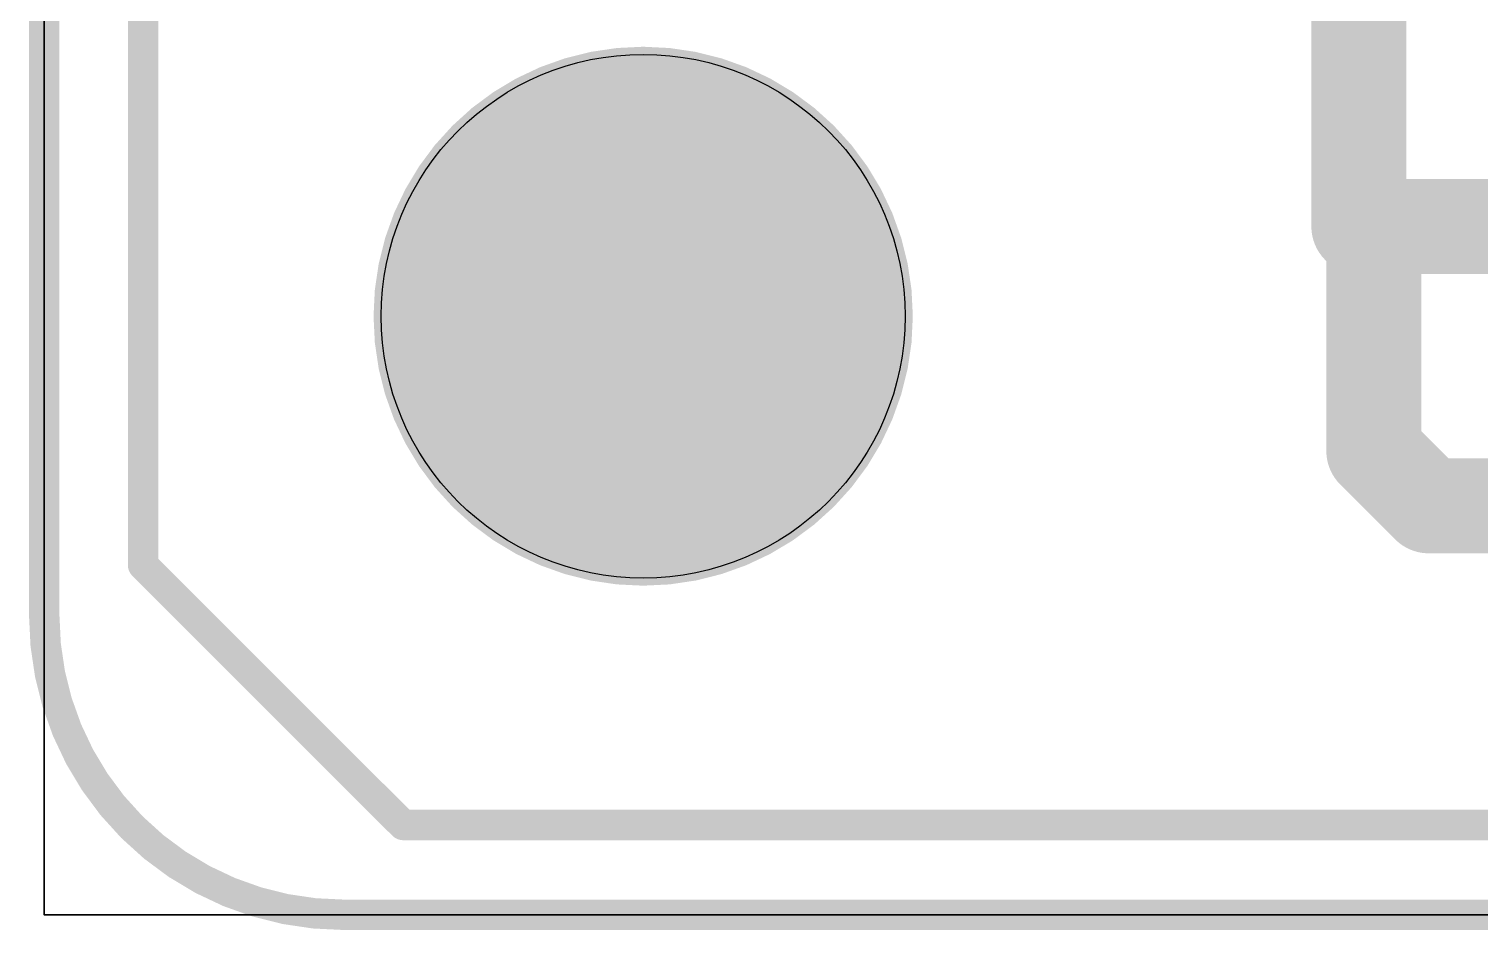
# Model space of a CAD drawing. Extents: x -0.1 to 50.1, y -0.1 to 50.1.
# Drawn here: x -0.1 to 9.59, y -0.1 to 5.92 of the extents above; entities that cross this region are included whole.
import ezdxf

# ---------------------------------------------------------------- set-up
doc = ezdxf.new("R2010")
doc.units = 0
for name, color, linetype in [('1', 22, 'CONTINUOUS'), ('15', 22, 'CONTINUOUS'), ('16', 175, 'CONTINUOUS'), ('18', 82, 'CONTINUOUS'), ('2', 175, 'CONTINUOUS'), ('20', 7, 'CONTINUOUS'), ('29', 253, 'CONTINUOUS'), ('30', 253, 'CONTINUOUS')]:
    doc.layers.add(name, color=color, linetype=linetype)

# ---------------------------------------------------------------- blocks, each defined once
blk = doc.blocks.new('ROUNDV')
at = {"const_width": 0.5}
blk.add_lwpolyline([(0, -0.25, 1), (0, 0.25, 1), (0, -0.25)], format="xyb", dxfattribs=at)

msp = doc.modelspace()

# ---------------------------------------------------------------- linework, layer by layer
at = {"layer": '1'}
for points, const_width in [([(8.7796, 6.5), (8.7796, 4.6)], 0.635), ([(8.7796, 4.6), (10.2986, 4.6)], 0.635), ([(8.8796, 3.1), (8.8796, 4.5)], 0.635), ([(8.8796, 4.5), (8.7796, 4.6)], 0.2032), ([(9.2466, 2.733), (8.8796, 3.1)], 0.635), ([(10.3316, 2.733), (9.2466, 2.733)], 0.635)]:
    msp.add_lwpolyline(points, dxfattribs=dict(at, const_width=const_width))
for points, const_width in [([(8.7796, 4.7588, 1), (8.7796, 4.4413)], 0.3175), ([(8.6209, 4.6, 1), (8.9383, 4.6)], 0.3175), ([(9.0383, 4.5, 1), (8.7209, 4.5)], 0.3175), ([(8.8155, 4.6359, 1), (8.7437, 4.5641)], 0.1016), ([(8.8437, 4.4641, 1), (8.9155, 4.5359)], 0.1016), ([(8.9919, 3.2123, 1), (8.7673, 2.9877)], 0.3175), ([(8.7209, 3.1, 1), (9.0383, 3.1)], 0.3175), ([(9.2466, 2.8918, 1), (9.2466, 2.5743)], 0.3175), ([(9.1343, 2.6207, 1), (9.3589, 2.8453)], 0.3175)]:
    msp.add_lwpolyline(points, format="xyb", dxfattribs=dict(at, const_width=const_width))
at = {"layer": '15', "const_width": 0.01}
for points in [[(0, 50), (0, 0)], [(0, 0), (50, 0)]]:
    msp.add_lwpolyline(points, dxfattribs=at)
at = {"layer": '15', "const_width": 0.005}
for points in [[(0, 0.0025, 1), (0, -0.0025)], [(-0.0025, 0, 1), (0.0025, 0)]]:
    msp.add_lwpolyline(points, format="xyb", dxfattribs=at)
at = {"layer": '16', "const_width": 0.2032}
for points in [[(0.6604, 2.3368), (0.6604, 23.9396)], [(2.3972, 0.6), (0.6604, 2.3368)], [(17.1796, 0.6), (2.3972, 0.6)]]:
    msp.add_lwpolyline(points, dxfattribs=at)
at = {"layer": '16', "const_width": 0.1016}
for points in [[(0.6963, 2.3727, 1), (0.6245, 2.3009)], [(0.6096, 2.3368, 1), (0.7112, 2.3368)], [(2.3972, 0.6508, 1), (2.3972, 0.5492)], [(2.3613, 0.5641, 1), (2.4331, 0.6359)]]:
    msp.add_lwpolyline(points, format="xyb", dxfattribs=at)
at = {"layer": '2', "const_width": 0.01}
for points in [[(0, 50), (0, 0)], [(0, 0), (50, 0)]]:
    msp.add_lwpolyline(points, dxfattribs=at)
at = {"layer": '2', "const_width": 0.005}
for points in [[(0, 0.0025, 1), (0, -0.0025)], [(-0.0025, 0, 1), (0.0025, 0)]]:
    msp.add_lwpolyline(points, format="xyb", dxfattribs=at)
at = {"layer": '20', "const_width": 0.2032}
for points in [[(0, 48), (0, 2)], [(2, 0), (48, 0)]]:
    msp.add_lwpolyline(points, dxfattribs=at)
at = {"layer": '20'}
for points, const_width in [([(0, 2, 0.4142), (2, 0)], 0.2032), ([(0.0508, 2, 1), (-0.0508, 2)], 0.1016), ([(-0.0508, 2, 1), (0.0508, 2)], 0.1016), ([(2, 0.0508, 1), (2, -0.0508)], 0.1016), ([(2, -0.0508, 1), (2, 0.0508)], 0.1016)]:
    msp.add_lwpolyline(points, format="xyb", dxfattribs=dict(at, const_width=const_width))
msp.add_circle((4, 4), 1.75, dxfattribs=at)
at = {"layer": '29', "const_width": 1.8008}
msp.add_lwpolyline([(4, 3.0996, 1), (4, 4.9004, 1), (4, 3.0996)], format="xyb", dxfattribs=at)
at = {"layer": '30', "const_width": 1.8008}
msp.add_lwpolyline([(4, 3.0996, 1), (4, 4.9004, 1), (4, 3.0996)], format="xyb", dxfattribs=at)

# ---------------------------------------------------------------- block references
at = {"layer": '18', "xscale": 0.508, "yscale": 0.508}
msp.add_blockref('ROUNDV', (8.7796, 4.6), dxfattribs=at)
msp.add_blockref('ROUNDV', (8.7796, 4.6), dxfattribs=at)
msp.add_blockref('ROUNDV', (8.7796, 4.6), dxfattribs=at)
msp.add_blockref('ROUNDV', (8.7796, 4.6), dxfattribs=at)

doc.saveas('drawing.dxf')
